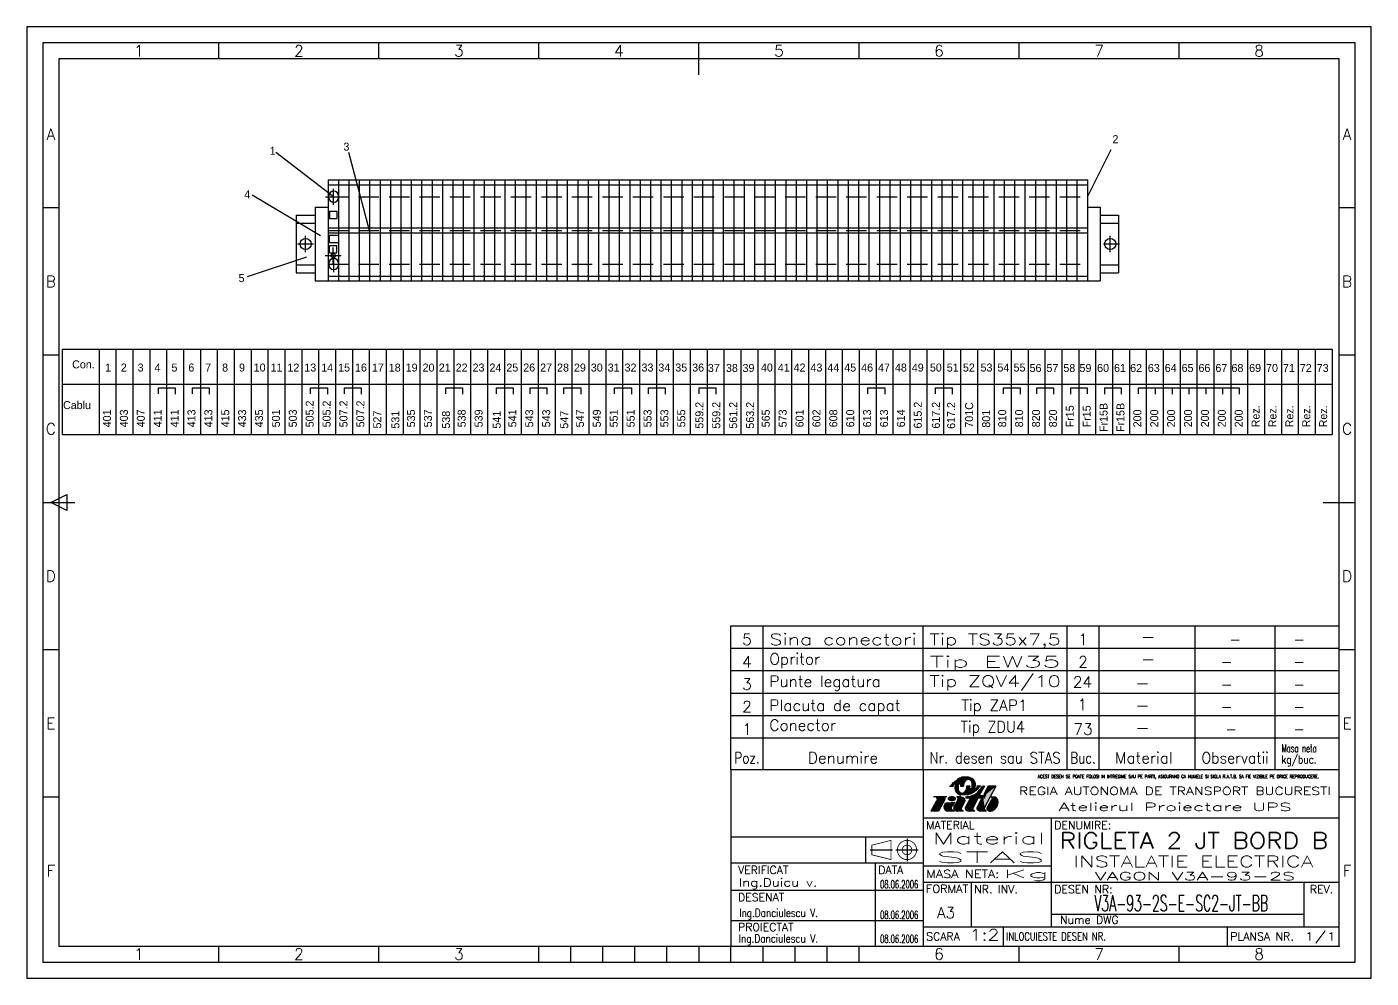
# Model space of a CAD drawing. Header units: millimetres. Extents: x 56 to 476, y 16 to 313.
import ezdxf
from ezdxf.enums import TextEntityAlignment as Align

# ---------------------------------------------------------------- set-up
doc = ezdxf.new("R2010")
doc.units = ezdxf.units.MM
doc.linetypes.add('DASHED2', pattern=[9.525, 6.35, -3.175])
doc.layers.add('LIN_GR', color=3, linetype='Continuous')
doc.layers.add('LIN_SUB', color=7, linetype='Continuous')
doc.styles.add('ISO', font='SIMPLEX.SHX')
doc.styles.add('ISOCP', font='SIMPLEX.SHX')
doc.styles.add('ROMANC', font='romanc')

# ---------------------------------------------------------------- blocks, each defined once
blk = doc.blocks.new('ind3_12')
at = {"color": 70}
for p, q in [((0, 55), (-190, 55)), ((-190, 55), (-190, 0)), ((-130, 55), (-130, 0)), ((-130, 40), (0, 40)), ((-190, 26), (-130, 26))]:
    blk.add_line(p, q, dxfattribs=at)
at = {"color": 40}
for p, q in [((-122.56, 46.63), (-126.68, 46.63)), ((-121.71, 49.9), (-120.46, 49.9)), ((-118.05, 46.63), (-119.46, 46.63)), ((-118.34, 49.9), (-117.36, 49.9)), ((-115.18, 46.28), (-116.74, 43.36)), ((-116.7, 46.63), (-116.29, 46.65)), ((-116.6, 46.28), (-115.18, 46.28)), ((-115.31, 49.9), (-116.29, 49.9)), ((-116.29, 46.65), (-115.69, 46.73)), ((-115.69, 46.73), (-115.27, 46.82)), ((-115.27, 46.82), (-114.78, 46.97)), ((-114.78, 46.97), (-114.27, 47.24)), ((-112.77, 46.28), (-114.38, 43.26)), ((-111.94, 49.9), (-113.19, 49.9)), ((-112.95, 48.16), (-112.68, 48.4)), ((-112.77, 46.28), (-111.36, 46.28)), ((-112.68, 48.4), (-112.61, 48.47)), ((-110.84, 49.9), (-112.41, 46.97)), ((-112.41, 46.97), (-110.99, 46.97)), ((-110.84, 49.9), (-111.36, 49.9)), ((-110.99, 46.97), (-111.36, 46.28)), ((-110.41, 47.32), (-111.15, 45.93)), ((-109.64, 49.9), (-111.01, 47.32)), ((-111.01, 47.32), (-110.41, 47.32)), ((-107.23, 49.9), (-110.77, 43.26)), ((-107.23, 49.9), (-109.64, 49.9)), ((-108.78, 46.63), (-108.09, 46.63)), ((-125.82, 45.38), (-127.54, 42.15)), ((-125.13, 42.15), (-127.54, 42.15)), ((-123.11, 45.94), (-125.13, 42.15)), ((-120.23, 42.15), (-122.21, 42.15)), ((-120.12, 44.91), (-120.81, 43.6)), ((-119.12, 45.67), (-120.36, 43.36)), ((-117.39, 42.15), (-119.15, 42.15)), ((-116.85, 45.42), (-118, 43.26)), ((-117.39, 42.15), (-117.72, 42.33)), ((-113.77, 42.15), (-115.53, 42.15)), ((-113.77, 42.15), (-114.1, 42.33)), ((-111.75, 45.93), (-113.13, 43.36)), ((-110.16, 42.15), (-111.92, 42.15)), ((-111.75, 45.93), (-111.15, 45.93)), ((-110.16, 42.15), (-110.49, 42.33)), ((-108.74, 45.59), (-109.99, 43.26))]:
    blk.add_line(p, q, dxfattribs=at)
at = {"color": 240}
for p, q in [((-90, 40), (-90, 6)), ((-130, 34), (-190, 34)), ((-148, 34), (-148, 26)), ((-146.5, 30), (-139.5, 30)), ((-138.5, 30), (-131.5, 30)), ((-135, 33.5), (-135, 26.5)), ((-145, 26), (-145, 0)), ((-130, 25), (-90, 25)), ((-190, 17.5), (-130, 17.5)), ((-130, 20), (0, 20)), ((-115, 20), (-115, 6)), ((-11, 20), (-11, 6)), ((-90, 10), (-11, 10)), ((-190, 8), (-130, 8)), ((-130, 6), (0, 6)), ((-105, 6), (-105, 0)), ((-35, 6), (-35, 0))]:
    blk.add_line(p, q, dxfattribs=at)
at = {"color": 40}
for points in [[(-114.74, 49.9, 0.04888), (-114.64, 50.37, 0.067418), (-114.64, 50.71, 0.012512), (-114.71, 51.12, 0.046313), (-114.74, 51.23, 0.02866), (-114.83, 51.43, 0.04799), (-114.9, 51.53, 0.027533), (-115.01, 51.65, 0.02878), (-115.12, 51.74, 0.020408), (-115.27, 51.85, 0.028785), (-115.38, 51.91, 0.02307), (-115.48, 51.96, 0.025276), (-115.58, 51.99, 0.029587), (-115.69, 52.01, 0.0261), (-115.8, 52.02, 0.034106), (-115.93, 52.02, 0.03305), (-116.05, 52, 0.031407), (-116.17, 51.97, 0.027201), (-116.3, 51.91, 0.027571), (-116.45, 51.82, 0.032433), (-116.58, 51.73, 0.017982), (-116.7, 51.62, 0.025528), (-116.79, 51.53, 0.009898), (-116.89, 51.41, 0.014131), (-116.96, 51.31, 0.005952), (-117.02, 51.22, 0.007874), (-117.06, 51.15, 0.013516), (-117.13, 51.03, 0.012262), (-117.2, 50.9, 0.010996), (-117.25, 50.78, 0.020912), (-117.28, 50.71, 0.006638), (-117.28, 50.69, 0.003922), (-117.3, 50.64, 0.014081), (-117.33, 50.52, 0.011261), (-117.36, 50.37, 0.018498), (-117.36, 50.34, 0.00311), (-117.38, 50.18, 0.039527), (-117.38, 50.07, 0.0256), (-117.36, 49.9)], [(-113.68, 49.9, 0.047001), (-113.61, 50.39, 0.072657), (-113.64, 50.71, 0.024176), (-113.81, 51.3, 0.05712), (-113.92, 51.53, 0.02409), (-114.05, 51.71, 0.014395), (-114.28, 51.99, 0.046768), (-114.45, 52.15, 0.031027), (-114.74, 52.35)], [(-119.97, 49.9, 0.047001), (-120.05, 49.4, 0.072657), (-120.01, 49.08, 0.024176), (-119.84, 48.49, 0.05712), (-119.73, 48.26, 0.02409), (-119.6, 48.09, 0.014395), (-119.38, 47.81, 0.046768), (-119.2, 47.65, 0.031027), (-118.91, 47.44)], [(-118.91, 49.9, 0.04888), (-119.02, 49.43, 0.067418), (-119.01, 49.08, 0.012512), (-118.94, 48.67, 0.046313), (-118.91, 48.56, 0.02866), (-118.82, 48.37, 0.04799), (-118.75, 48.26, 0.027533), (-118.64, 48.15, 0.02878), (-118.53, 48.05, 0.020408), (-118.39, 47.95, 0.028785), (-118.28, 47.88, 0.02307), (-118.17, 47.84, 0.025276), (-118.07, 47.8, 0.029587), (-117.97, 47.78, 0.0261), (-117.85, 47.77, 0.034106), (-117.73, 47.77, 0.03305), (-117.6, 47.79, 0.031407), (-117.48, 47.83, 0.027201), (-117.36, 47.88, 0.027571), (-117.2, 47.97, 0.032433), (-117.07, 48.06, 0.017982), (-116.95, 48.18, 0.025528), (-116.87, 48.26, 0.009898), (-116.76, 48.39, 0.014131), (-116.7, 48.48, 0.005952), (-116.63, 48.57, 0.007874), (-116.59, 48.64, 0.013516), (-116.52, 48.76, 0.012262), (-116.45, 48.9, 0.010996), (-116.4, 49.02, 0.020912), (-116.38, 49.08, 0.006638), (-116.37, 49.11, 0.003922), (-116.35, 49.16, 0.014081), (-116.32, 49.28, 0.011261), (-116.29, 49.42, 0.018498), (-116.29, 49.45, 0.00311), (-116.27, 49.61, 0.039527), (-116.27, 49.73, 0.0256), (-116.29, 49.9)]]:
    blk.add_lwpolyline(points, format="xyb", dxfattribs=at)
at = {"color": 40, "flags": 128}
blk.add_lwpolyline([(-108.71, 42.18, 0.07519), (-108.1, 42.37, 0.103495), (-107.27, 43.01, 0.091904), (-106.74, 43.94, 0.085107), (-106.54, 45.08, 0.085107)], format="xyb", dxfattribs=at)
at = {"color": 240, "const_width": 0.25}
blk.add_lwpolyline([(-146, 31.5), (-140, 33), (-140, 27), (-146, 28.5)], close=True, dxfattribs=at)
blk.add_lwpolyline([(-135, 33, 1), (-135, 27, 1), (-135, 33, 1)], format="xyb", dxfattribs=at)
blk.add_lwpolyline([(-135, 31.5, 1), (-135, 28.5, 1)], format="xyb", close=True, dxfattribs=at)
at = {"color": 40}
for centre, radius, start, end in [((-96.55, 26.7), 34.29, 134.6817, 135.4865), ((-117.71, 49.53), 2.3, 144.0002, 170.76), ((-117.8, 49.83), 2.74, 113.911, 122.24), ((-115.81, 45.34), 7.65, 108.9325, 113.911), ((-115.07, 49.86), 3.27, 161.7905, 179.2848), ((-117.59, 50.52), 2.17, 96.8211, 108.9325), ((-116.41, 40.67), 12.1, 91.6964, 96.8211), ((-116.61, 47.25), 5.51, 78.6042, 91.6964), ((-116, 50.28), 2.42, 58.8019, 78.6042), ((-119.73, 46), 0.689, 331.9275, 66.4849), ((-117.66, 49.52), 2.42, 238.8019, 258.6042), ((-118.58, 49.94), 3.27, 341.7905, 359.2848), ((-115.94, 50.27), 2.3, 324.0002, 350.76), ((-145.94, 81.79), 47.13, 315, 315.973), ((-113.12, 49.86), 0.893, 316.8981, 318.6566), ((-115.09, 51.98), 4.23, 315.973, 321.3402), ((-122.28, 57.73), 13.43, 321.3402, 324.353), ((-108.09, 45.08), 1.55, 0, 90), ((-122.21, 43.44), 1.29, 94.5979, 270), ((-177.94, 750.15), 707.62, 274.50891, 274.68697), ((-120.23, 42.84), 0.689, 201.8729, 270), ((-119.75, 43.03), 0.689, 151.9275, 234.4615), ((-119.15, 43.87), 1.72, 234.4615, 270), ((-117.39, 42.94), 0.689, 151.9275, 241.9275), ((-116.14, 43.03), 0.689, 151.9275, 234.4615), ((-115.53, 43.87), 1.72, 234.4615, 270), ((-113.78, 42.94), 0.689, 151.9275, 241.9275), ((-112.52, 43.03), 0.689, 151.9275, 234.4615), ((-111.92, 43.87), 1.72, 234.4615, 270), ((-110.16, 42.94), 0.689, 151.9275, 241.9275), ((-109.38, 42.94), 0.689, 151.9275, 242.7821), ((-108.99, 43.7), 1.55, 242.7821, 280.2311)]:
    blk.add_arc(centre, radius, start, end, dxfattribs=at)
blk.add_point((0, 0))
for points in [[(-121.71, 49.9), (-120.46, 49.9), (-121.21, 50.52), (-120.18, 50.33)], [(-121.21, 50.52), (-120.18, 50.33), (-120.72, 51.03), (-119.93, 50.59)], [(-120.72, 51.03), (-119.93, 50.59), (-120.22, 51.49), (-119.57, 50.88)], [(-120.22, 51.49), (-119.57, 50.88), (-119.6, 51.93), (-118.18, 50.88)], [(-119.84, 50.38), (-118.6, 50.45), (-119.97, 49.9), (-118.91, 49.9)], [(-119.57, 50.88), (-118.18, 50.88), (-119.84, 50.38), (-118.6, 50.45)], [(-119.6, 51.93), (-118.18, 50.88), (-118.87, 52.35), (-118.18, 50.88)], [(-118.87, 52.35), (-118.18, 50.88), (-118.21, 52.6), (-118.18, 50.88)], [(-117.31, 50.61), (-118.27, 50.54), (-117.37, 50.27), (-118.32, 50.22)], [(-117.09, 51.1), (-118.18, 50.88), (-117.31, 50.61), (-118.27, 50.54)], [(-118.21, 52.6), (-118.18, 50.88), (-117.81, 52.68), (-118.18, 50.88)], [(-116.87, 52.76), (-118.18, 50.88), (-116.31, 52.75), (-118.18, 50.88)], [(-117.81, 52.68), (-118.18, 50.88), (-116.87, 52.76), (-118.18, 50.88)], [(-116.08, 51.99), (-116.31, 52.75), (-116.62, 51.7), (-118.18, 50.88)], [(-116.62, 51.7), (-118.18, 50.88), (-117.09, 51.1), (-118.18, 50.88)], [(-115.84, 51.99), (-116.08, 51.99), (-116.32, 51.86)], [(-116.31, 52.75), (-115.41, 52.63), (-115.84, 52.71)], [(-115.54, 51.98), (-115.41, 52.63), (-116.08, 51.99), (-116.31, 52.75)], [(-115.84, 51.99), (-115.54, 51.98), (-115.91, 51.97), (-115.51, 51.96)], [(-115.73, 51.96), (-115.33, 51.85), (-115.51, 51.96)], [(-115.09, 51.72), (-114.87, 52.42), (-115.54, 51.98), (-115.41, 52.63)], [(-115.41, 52.63), (-114.87, 52.42), (-115.11, 52.53)], [(-114.87, 51.48), (-114.18, 51.87), (-115.09, 51.72), (-114.87, 52.42)], [(-114.87, 52.42), (-114.18, 51.87), (-114.48, 52.17)], [(-114.68, 50.99), (-113.86, 51.41), (-114.87, 51.48), (-114.18, 51.87)], [(-114.63, 50.55), (-113.67, 50.85), (-114.68, 50.99), (-113.86, 51.41)], [(-114.65, 50.25), (-113.62, 50.26), (-114.63, 50.55), (-113.67, 50.85)], [(-113.67, 50.85), (-113.62, 50.26), (-113.61, 50.56)], [(-126.68, 46.63), (-122.56, 46.63), (-126.26, 46.53), (-122.84, 46.34)], [(-126.26, 46.53), (-122.84, 46.34), (-125.96, 46.29), (-123.05, 46.05)], [(-123.05, 46.05), (-125.96, 46.29), (-123.11, 45.94), (-125.77, 45.87)], [(-122.2, 46.34), (-122.22, 45.73), (-122.28, 46.18), (-122.28, 45.84)], [(-122.07, 46.5), (-122.04, 45.53), (-122.2, 46.34), (-122.22, 45.73)], [(-121.94, 46.59), (-121.9, 45.43), (-122.07, 46.5), (-122.04, 45.53)], [(-121.78, 46.68), (-121.71, 45.34), (-121.94, 46.59), (-121.9, 45.43)], [(-121.62, 46.75), (-121.56, 45.28), (-121.78, 46.68), (-121.71, 45.34)], [(-121.46, 46.79), (-121.43, 45.25), (-121.62, 46.75), (-121.56, 45.28)], [(-121.33, 46.82), (-121.31, 45.23), (-121.46, 46.79), (-121.43, 45.25)], [(-121.21, 46.83), (-121.2, 45.22), (-121.33, 46.82), (-121.31, 45.23)], [(-121.21, 46.83), (-121.1, 46.84), (-121.09, 45.21)], [(-121.09, 45.21), (-120.9, 45.21), (-121.21, 46.83), (-121.2, 45.22)], [(-121.1, 46.84), (-120.91, 46.84), (-121.09, 45.21), (-120.9, 45.21)], [(-120.9, 45.21), (-120.91, 46.84), (-120.81, 45.22), (-120.81, 46.83)], [(-120.81, 45.22), (-120.81, 46.83), (-120.68, 45.23), (-120.69, 46.82)], [(-120.68, 45.23), (-120.69, 46.82), (-120.56, 45.25), (-120.55, 46.79)], [(-120.56, 45.25), (-120.55, 46.79), (-120.42, 45.29), (-120.43, 46.76)], [(-120.42, 45.29), (-120.43, 46.76), (-120.27, 45.34), (-120.27, 46.7)], [(-120.27, 45.34), (-120.27, 46.7), (-120.14, 45.41), (-120.13, 46.63)], [(-120.14, 45.41), (-120.13, 46.63), (-119.97, 45.52), (-119.99, 46.54)], [(-119.97, 49.9), (-118.91, 49.9), (-120.05, 49.4), (-119, 49.53)], [(-120.05, 49.4), (-119, 49.53), (-119.94, 48.79), (-119, 49.02)], [(-120.05, 49.4), (-119.94, 48.79), (-120.04, 49.24)], [(-120.04, 49.24), (-119.94, 48.79), (-120.03, 49.13)], [(-119.97, 45.52), (-119.99, 46.54), (-119.84, 45.65), (-119.88, 46.44)], [(-119.94, 48.79), (-119, 49.02), (-119.72, 48.25), (-118.92, 48.6)], [(-119.84, 45.65), (-119.88, 46.44), (-119.74, 45.8), (-119.77, 46.3)], [(-119.74, 45.8), (-119.77, 46.3), (-119.71, 45.9), (-119.72, 46.2)], [(-119.72, 48.25), (-118.92, 48.6), (-119.33, 47.76), (-118.75, 48.27)], [(-119.72, 46.2), (-119.71, 45.9), (-119.7, 46.13), (-119.69, 46.02)], [(-119.46, 46.63), (-118.05, 46.63), (-119.08, 46.21), (-117.05, 46.31)], [(-119.33, 47.76), (-118.75, 48.27), (-118.77, 47.37), (-118.43, 47.98)], [(-119.25, 46.4), (-119.09, 46.04), (-119.08, 46.21)], [(-119.08, 46.21), (-117.05, 46.31), (-119.12, 45.67), (-116.78, 45.9)], [(-118.77, 47.37), (-118.43, 47.98), (-118.32, 47.19), (-118.12, 47.82)], [(-117.37, 50.27), (-118.32, 50.22), (-117.36, 49.9), (-118.34, 49.9)], [(-118.32, 47.19), (-118.12, 47.82), (-117.71, 47.07), (-117.72, 47.77)], [(-118.05, 46.63), (-117.05, 46.31), (-117.7, 46.59), (-117.41, 46.5)], [(-117.71, 47.07), (-117.72, 47.77), (-117.14, 47.03), (-117.33, 47.9)], [(-117.14, 47.03), (-117.33, 47.9), (-116.45, 47.06), (-117.04, 48.09)], [(-117.05, 46.31), (-116.78, 45.9), (-116.88, 46.12)], [(-116.45, 47.06), (-117.04, 48.09), (-115.94, 47.1), (-116.74, 48.42)], [(-116.7, 48.48), (-115.12, 47.31), (-116.74, 48.42)], [(-116.7, 48.48), (-116.7, 48.48), (-116.74, 48.42)], [(-115.94, 47.1), (-116.74, 48.42), (-115.12, 47.31), (-116.74, 48.42)], [(-115.18, 46.28), (-112.77, 46.28), (-116.74, 43.36), (-114.38, 43.26)], [(-116.45, 48.9), (-115.12, 47.31), (-116.7, 48.48)], [(-116.22, 46.66), (-116.7, 46.63), (-116.6, 46.28)], [(-116.6, 46.28), (-111.36, 46.28), (-116.22, 46.66), (-112.41, 46.97)], [(-116.4, 49.03), (-115.48, 48.92), (-116.45, 48.9), (-115.12, 47.31)], [(-116.29, 49.44), (-115.35, 49.44), (-116.4, 49.03), (-115.48, 48.92)], [(-116.29, 49.9), (-115.31, 49.9), (-116.29, 49.44), (-115.35, 49.44)], [(-116.22, 46.66), (-115.25, 46.82), (-115, 46.76)], [(-115.48, 48.92), (-114.09, 48.92), (-115.01, 49.4), (-113.85, 49.33)], [(-115.48, 48.92), (-114.59, 48.13), (-115.12, 47.31)], [(-115.48, 48.92), (-114.09, 48.92), (-114.18, 47.78), (-115.12, 47.31)], [(-115.25, 46.82), (-114.79, 46.97), (-115, 46.76)], [(-115.01, 49.4), (-113.85, 49.33), (-114.75, 49.87), (-113.72, 49.72)], [(-115, 46.76), (-115, 46.76), (-114.79, 46.97), (-114.45, 46.8)], [(-114.35, 47.19), (-112.41, 46.97), (-114.79, 46.97), (-114.45, 46.8)], [(-114.75, 49.87), (-113.72, 49.72), (-114.65, 50.25), (-113.62, 50.26)], [(-114.09, 48.92), (-114.18, 47.78), (-114.59, 48.13)], [(-113.9, 47.46), (-112.41, 46.97), (-114.35, 47.19), (-112.41, 46.97)], [(-114.09, 48.92), (-113.61, 48.17), (-114.18, 47.78)], [(-113.69, 49.23), (-112.95, 48.75), (-114.09, 48.92), (-113.61, 48.17)], [(-113.49, 47.75), (-113.9, 47.46), (-112.41, 46.97)], [(-113.4, 49.55), (-112.44, 49.28), (-113.69, 49.23), (-112.95, 48.75)], [(-113.03, 48.1), (-112.41, 46.97), (-113.49, 47.75), (-112.41, 46.97)], [(-113.19, 49.9), (-111.94, 49.9), (-113.4, 49.55), (-112.44, 49.28)], [(-112.65, 48.42), (-112.41, 46.97), (-113.03, 48.1), (-112.41, 46.97)], [(-112.22, 48.86), (-112.41, 46.97), (-112.65, 48.42), (-112.41, 46.97)], [(-111.36, 49.9), (-110.84, 49.9), (-111.76, 49.37), (-112.41, 46.97)], [(-111.76, 49.37), (-112.41, 46.97), (-112.22, 48.86), (-112.41, 46.97)], [(-112.41, 46.97), (-110.99, 46.97), (-111.36, 46.28)], [(-110.41, 47.32), (-107.23, 49.9), (-111.15, 45.93), (-110.73, 43.34)], [(-109.64, 49.9), (-107.23, 49.9), (-111.01, 47.32), (-110.41, 47.32)], [(-108.78, 46.63), (-108.43, 46.63), (-108.69, 46.43), (-108.49, 46.44)], [(-108.74, 45.59), (-108.09, 46.63), (-108.66, 45.8)], [(-108.74, 45.59), (-106.98, 46.16), (-108.09, 46.63)], [(-108.69, 46.43), (-108.49, 46.44), (-108.64, 46.23), (-108.56, 46.21)], [(-108.43, 46.63), (-108.63, 46.02), (-108.09, 46.63), (-108.66, 45.8)], [(-108.66, 45.8), (-108.66, 45.8), (-108.43, 46.63), (-108.63, 46.02)], [(-108.64, 46.23), (-108.56, 46.21), (-108.63, 46.02)], [(-108.09, 46.63), (-106.98, 46.16), (-107.61, 46.55), (-107.23, 46.37)], [(-125.82, 45.38), (-123.11, 45.94), (-127.54, 42.15), (-125.13, 42.15)], [(-125.76, 45.63), (-123.11, 45.94), (-125.82, 45.38)], [(-125.77, 45.87), (-123.11, 45.94), (-125.76, 45.63), (-123.11, 45.94)], [(-123.17, 44.3), (-120.81, 43.6), (-123.49, 43.38), (-120.95, 43.16)], [(-123.17, 44.3), (-123.49, 43.38), (-123.29, 44.14), (-123.45, 43.79)], [(-123.49, 43.38), (-120.95, 43.16), (-123.49, 43.38), (-120.87, 42.58)], [(-123.49, 43.38), (-123.1, 42.51), (-123.42, 43), (-123.25, 42.69)], [(-123.49, 43.38), (-120.87, 42.58), (-123.1, 42.51), (-120.62, 42.27)], [(-122.31, 44.73), (-120.12, 44.91), (-123.17, 44.3), (-120.81, 43.6)], [(-122.31, 44.73), (-123.17, 44.3), (-122.7, 44.64), (-123.04, 44.43)], [(-123.1, 42.51), (-122.21, 42.15), (-122.93, 42.37), (-122.61, 42.22)], [(-123.1, 42.51), (-120.62, 42.27), (-122.21, 42.15), (-120.23, 42.15)], [(-122.28, 46.18), (-122.28, 45.84), (-122.31, 46.03)], [(-120.42, 42.88), (-120.36, 43.36), (-120.43, 43.1)], [(-120.36, 43.36), (-116.85, 45.42), (-120.42, 42.88), (-118, 43.26)], [(-120.42, 42.88), (-118, 43.26), (-120.15, 42.47), (-118.06, 42.75)], [(-120.15, 42.47), (-120.42, 42.88), (-120.32, 42.64)], [(-119.12, 45.67), (-116.78, 45.9), (-120.36, 43.36), (-116.85, 45.42)], [(-120.15, 42.47), (-118.06, 42.75), (-119.15, 42.15), (-117.72, 42.33)], [(-119.15, 42.15), (-120.15, 42.47), (-119.72, 42.25)], [(-119.15, 42.15), (-117.72, 42.33), (-117.39, 42.15)], [(-118.02, 43.03), (-117.9, 42.55), (-118.06, 42.75)], [(-116.78, 45.9), (-116.85, 45.42), (-116.77, 45.67)], [(-116.74, 43.36), (-116.81, 42.88), (-116.82, 43.14)], [(-116.74, 43.36), (-114.38, 43.26), (-116.81, 42.88), (-114.44, 42.75)], [(-116.52, 42.46), (-116.81, 42.88), (-116.71, 42.66)], [(-116.81, 42.88), (-114.44, 42.75), (-116.52, 42.46), (-114.12, 42.34)], [(-115.53, 42.15), (-116.54, 42.47), (-116.1, 42.25)], [(-116.52, 42.46), (-114.12, 42.34), (-115.53, 42.15), (-113.77, 42.15)], [(-114.42, 42.94), (-114.29, 42.55), (-114.44, 42.75)], [(-114.36, 43.31), (-114.4, 43.15), (-114.38, 43.26)], [(-113.13, 43.36), (-113.19, 42.89), (-113.2, 43.13)], [(-113.13, 43.36), (-110.77, 43.26), (-113.19, 42.89)], [(-113.19, 42.89), (-110.77, 43.26), (-110.82, 42.72)], [(-112.92, 42.47), (-113.19, 42.89), (-113.1, 42.66)], [(-113.19, 42.89), (-110.82, 42.72), (-112.92, 42.47)], [(-111.75, 45.93), (-111.15, 45.93), (-113.13, 43.36), (-110.77, 43.26)], [(-112.92, 42.47), (-110.82, 42.72), (-111.92, 42.15)], [(-111.92, 42.15), (-112.92, 42.47), (-112.49, 42.25)], [(-110.82, 42.72), (-111.92, 42.15), (-110.49, 42.33)], [(-110.49, 42.33), (-110.16, 42.15), (-111.92, 42.15)], [(-111.15, 45.93), (-110.77, 43.26), (-110.73, 43.34)], [(-110.8, 42.98), (-110.66, 42.53), (-110.82, 42.72)], [(-110.73, 43.34), (-110.78, 43.14), (-110.77, 43.26)], [(-109.99, 43.26), (-110.04, 42.73), (-110.07, 42.99)], [(-110.04, 42.73), (-109.99, 43.26), (-109.7, 42.32)], [(-109.7, 42.32), (-110.04, 42.73), (-109.91, 42.5)], [(-109.99, 43.26), (-108.74, 45.59), (-106.74, 43.94)], [(-109.99, 43.26), (-107.27, 43.01), (-106.74, 43.94)], [(-109.99, 43.26), (-108.1, 42.37), (-107.27, 43.01)], [(-109.99, 43.26), (-108.71, 42.18), (-108.1, 42.37)], [(-109.99, 43.26), (-109.7, 42.32), (-108.71, 42.18)], [(-108.71, 42.18), (-109.7, 42.32), (-109.23, 42.17)], [(-109.7, 42.32), (-109.7, 42.32), (-108.71, 42.18)], [(-108.74, 45.59), (-106.54, 45.08), (-106.98, 46.16)], [(-108.74, 45.59), (-106.74, 43.94), (-106.54, 45.08)], [(-107.27, 43.01), (-108.1, 42.37), (-107.66, 42.64)], [(-106.74, 43.94), (-107.27, 43.01), (-106.96, 43.45)], [(-106.98, 46.16), (-106.54, 45.08), (-106.83, 45.98), (-106.62, 45.57)], [(-106.54, 45.08), (-106.74, 43.94), (-106.59, 44.51)]]:
    blk.add_solid(points, dxfattribs=at)
at = {"color": 40, "style": 'ISO', "width": 0.77078}
blk.add_text('ACEST DESEN SE POATE FOLOSI IN INTREGIME SAU PE PARTI, ASIGURAND CA NUMELE SI SIGLA R.A.T.B. SA FIE VIZIBILE PE ORICE REPRODUCERE.', height=1, dxfattribs=at).set_placement((-94.13, 52.45), (-6.3, 52.45), align=Align.FIT)
at = {"color": 240}
for s, style, width, p, p2 in [('REGIA AUTONOMA DE TRANSPORT BUCURESTI', 'ROMANC', 1.063101, (-100.04, 47.17), (-2.58, 47.17)), ('Atelierul Proiectare UPS', 'ROMANC', 1.425107, (-87.65, 42.18), (-14.86, 42.18)), ('MASA NETA:', 'ISO', 1.009422, (-129, 21.25), (-106.17, 21.25)), ('FORMAT', 'ISO', 0.917397, (-129.11, 16.61), (-115.89, 16.61)), ('INLOCUIESTE DESEN NR.', 'ISO', 0.687691, (-104, 1.75), (-72.89, 1.75))]:
    blk.add_text(s, height=2.5, dxfattribs=dict(at, style=style, width=width)).set_placement(p, p2, align=Align.FIT)
at = {"color": 240, "style": 'ISO'}
for s, p in [('MATERIAL', (-129, 36.5)), ('DENUMIRE:', (-89, 36.5)), ('VERIFICAT', (-187.81, 22.5)), ('DATA', (-144, 22.5)), ('NR. INV.', (-114, 16.5)), ('DESEN NR:', (-89, 16.5)), ('DESENAT', (-187.81, 13.97)), ('PROIECTAT', (-187.81, 4.66)), ('SCARA', (-129, 1.75)), ('PLANSA NR.', (-34, 1.75))]:
    blk.add_text(s, height=2.5, dxfattribs=at).set_placement(p)
blk.add_text('REV.', height=2.5, dxfattribs=at).set_placement((-5.5, 17.75), align=Align.MIDDLE)
at = {"color": 50, "style": 'ISO'}
for tag, height, width, p, p2 in [('MATERIAL', 3.5, 1.837708, (-127.1, 31.84), (-91.87, 31.84)), ('STAS_MATERIAL', 3.5, 2.784754, (-126.09, 25.95), (-91.75, 25.95)), ('ANSAMBLU', 3.5, 2.48631, (-83.01, 24.67), (-8.01, 24.67)), ('VERIFICAT', 2.5, 0.86708, (-187.61, 18.63), (-163.04, 18.63)), ('DESENAT', 2.5, 1.026691, (-187.39, 9.14), (-162.83, 9.14)), ('SCARA', 3.5, 1.565143, (-115.5, 1.75), (-106.11, 1.75)), ('PROIECTAT', 2.5, 1.037581, (-187.61, 1.12), (-162.78, 1.12))]:
    blk.add_attdef(tag, text='', height=height, dxfattribs=dict(at, width=width)).set_placement(p, p2, align=Align.FIT)
at = {"color": 70, "style": 'ISO'}
for tag, width, p, p2 in [('DENUMIRE_DESEN', 1.844561, (-87.29, 30.44), (-3.41, 30.44)), ('NUMAR_DESEN', 1.112195, (-76.49, 10.87), (-22.2, 10.87))]:
    blk.add_attdef(tag, text='', height=5, dxfattribs=dict(at, width=width)).set_placement(p, p2, align=Align.FIT)
at = {"color": 240, "style": 'ISO'}
for tag, width, p, p2 in [('MASA', 3.701178, (-105.03, 21.25), (-90.49, 21.25)), ('SUBANSAMBLU', 3.628523, (-76.35, 20.58), (-13.71, 20.58)), ('DATA', 0.588678, (-143.42, 18.04), (-131.51, 18.04)), ('DATA', 0.588678, (-143.42, 8.49), (-131.51, 8.49)), ('PLANSA', 1.983142, (-10.91, 1.75), (-0.76, 1.75)), ('DATA', 0.588678, (-143.42, 0.97), (-131.51, 0.97))]:
    blk.add_attdef(tag, text='', height=2.5, dxfattribs=dict(at, width=width)).set_placement(p, p2, align=Align.FIT)
at = {"color": 50, "style": 'ISO'}
blk.add_attdef('FORMAT', text='', height=3.5, dxfattribs=at).set_placement((-122.83, 8.67), align=Align.CENTER)
at = {"color": 240, "style": 'ISO'}
blk.add_attdef('NUME_DWG', (-87.2, 6.95), '', height=2.5, dxfattribs=at)

msp = doc.modelspace()

# ---------------------------------------------------------------- linework, layer by layer
at = {"color": 70}
for p, q in [((115.52, 303.22), (115.52, 308.22)), ((165.52, 303.22), (165.52, 308.22)), ((215.52, 303.22), (215.52, 308.22)), ((265.52, 298.22), (265.52, 308.22)), ((315.52, 303.22), (315.52, 308.22)), ((365.52, 303.22), (365.52, 308.22)), ((415.52, 303.22), (415.52, 308.22)), ((65.52, 256.72), (60.52, 256.72)), ((470.52, 256.72), (465.52, 256.72)), ((65.52, 210.72), (60.52, 210.72)), ((470.52, 210.72), (465.52, 210.72)), ((60.52, 164.72), (70.52, 164.72)), ((63.02, 164.72), (68.02, 167.22)), ((68.02, 162.22), (63.02, 164.72)), ((68.02, 167.22), (68.02, 162.22)), ((460.52, 164.72), (470.52, 164.72)), ((65.52, 118.72), (60.52, 118.72)), ((470.52, 118.72), (465.52, 118.72)), ((65.52, 72.72), (60.52, 72.72)), ((470.52, 72.72), (465.52, 72.72)), ((115.52, 21.22), (115.52, 26.22)), ((165.52, 21.22), (165.52, 26.22)), ((215.52, 21.22), (215.52, 26.22)), ((225.52, 21.22), (225.52, 26.22)), ((235.52, 21.22), (235.52, 26.22)), ((245.52, 21.22), (245.52, 26.22)), ((255.52, 21.22), (255.52, 26.22)), ((265.52, 26.22), (265.52, 21.22)), ((275.52, 21.22), (275.52, 26.22)), ((285.52, 21.22), (285.52, 26.22)), ((295.52, 21.22), (295.52, 26.22)), ((305.52, 21.22), (305.52, 26.22)), ((315.52, 21.22), (315.52, 26.22)), ((365.52, 21.22), (365.52, 26.22)), ((415.52, 21.22), (415.52, 26.22)), ((215.52, 21.22), (315.52, 21.22))]:
    msp.add_line(p, q, dxfattribs=at)
at = {"color": 1}
for p, q in [((151.37, 260.18), (133.26, 273.98)), ((162.62, 249.68), (156.07, 273.98)), ((386.87, 260.18), (394.26, 274.96)), ((147.29, 247.93), (125.9, 260.65)), ((151.37, 257.68), (151.37, 262.68)), ((148.87, 260.18), (153.87, 260.18)), ((142.93, 241.36), (124.34, 235.16)), ((151.37, 241.68), (151.37, 236.68)), ((275.52, 126.22), (465.52, 126.22)), ((275.52, 119.22), (465.52, 119.22)), ((275.52, 112.22), (465.52, 112.22)), ((275.52, 105.22), (465.52, 105.22)), ((275.52, 98.22), (465.52, 98.22))]:
    msp.add_line(p, q, dxfattribs=at)
at = {"color": 2}
for p, q in [((149.62, 265.43), (386.87, 265.43)), ((149.62, 265.43), (149.62, 233.93)), ((152.87, 265.43), (152.87, 233.93)), ((156.12, 265.43), (156.12, 233.93)), ((159.37, 265.43), (159.37, 233.93)), ((162.62, 265.43), (162.62, 233.93)), ((165.87, 265.43), (165.87, 233.93)), ((169.12, 265.43), (169.12, 233.93)), ((172.37, 265.43), (172.37, 233.93)), ((175.62, 265.43), (175.62, 233.93)), ((178.87, 265.43), (178.87, 233.93)), ((182.12, 265.43), (182.12, 233.93)), ((185.37, 265.43), (185.37, 233.93)), ((188.62, 265.43), (188.62, 233.93)), ((191.87, 265.43), (191.87, 233.93)), ((195.12, 265.43), (195.12, 233.93)), ((198.37, 265.43), (198.37, 233.93)), ((201.62, 265.43), (201.62, 233.93)), ((204.87, 265.43), (204.87, 233.93)), ((208.12, 265.43), (208.12, 233.93)), ((211.37, 265.43), (211.37, 233.93)), ((214.62, 265.43), (214.62, 233.93)), ((217.87, 265.43), (217.87, 233.93)), ((221.12, 265.43), (221.12, 233.93)), ((224.37, 265.43), (224.37, 233.93)), ((227.62, 265.43), (227.62, 233.93)), ((230.87, 265.43), (230.87, 233.93)), ((234.12, 265.43), (234.12, 233.93)), ((237.37, 265.43), (237.37, 233.93)), ((240.62, 265.43), (240.62, 233.93)), ((243.87, 265.43), (243.87, 233.93)), ((247.12, 265.43), (247.12, 233.93)), ((250.37, 265.43), (250.37, 233.93)), ((253.62, 265.43), (253.62, 233.93)), ((256.87, 265.43), (256.87, 233.93)), ((260.12, 265.43), (260.12, 233.93)), ((263.37, 265.43), (263.37, 233.93)), ((266.62, 265.43), (266.62, 233.93)), ((269.87, 265.43), (269.87, 233.93)), ((273.12, 265.43), (273.12, 233.93)), ((276.37, 265.43), (276.37, 233.93)), ((279.62, 265.43), (279.62, 233.93)), ((282.87, 265.43), (282.87, 233.93)), ((286.12, 265.43), (286.12, 233.93)), ((289.37, 265.43), (289.37, 233.93)), ((292.62, 265.43), (292.62, 233.93)), ((295.87, 265.43), (295.87, 233.93)), ((299.12, 265.43), (299.12, 233.93)), ((302.37, 265.43), (302.37, 233.93)), ((305.62, 265.43), (305.62, 233.93)), ((308.87, 265.43), (308.87, 233.93)), ((312.12, 265.43), (312.12, 233.93)), ((315.37, 265.43), (315.37, 233.93)), ((318.62, 265.43), (318.62, 233.93)), ((321.87, 265.43), (321.87, 233.93)), ((325.12, 265.43), (325.12, 233.93)), ((328.37, 265.43), (328.37, 233.93)), ((331.62, 265.43), (331.62, 233.93)), ((334.87, 265.43), (334.87, 233.93)), ((338.12, 265.43), (338.12, 233.93)), ((341.37, 265.43), (341.37, 233.93)), ((344.62, 265.43), (344.62, 233.93)), ((347.87, 265.43), (347.87, 233.93)), ((351.12, 265.43), (351.12, 233.93)), ((354.37, 265.43), (354.37, 233.93)), ((357.62, 265.43), (357.62, 233.93)), ((360.87, 265.43), (360.87, 233.93)), ((364.12, 265.43), (364.12, 233.93)), ((367.37, 265.43), (367.37, 233.93)), ((370.62, 265.43), (370.62, 233.93)), ((373.87, 265.43), (373.87, 233.93)), ((377.12, 265.43), (377.12, 233.93)), ((380.37, 265.43), (380.37, 233.93)), ((383.62, 265.43), (383.62, 233.93)), ((386.87, 265.43), (386.87, 233.93)), ((149.62, 263.93), (386.87, 263.93)), ((149.87, 259.93), (149.87, 260.43)), ((145.62, 256.93), (145.62, 233.93)), ((145.62, 256.93), (149.62, 256.93)), ((386.87, 256.93), (390.87, 256.93)), ((390.87, 256.93), (390.87, 233.93)), ((139.62, 254.43), (139.62, 236.43)), ((139.62, 254.43), (145.62, 254.43)), ((150.12, 255.68), (150.12, 253.43)), ((150.12, 255.68), (152.37, 255.68)), ((150.12, 253.43), (152.37, 253.43)), ((152.37, 255.68), (152.37, 253.43)), ((390.87, 254.43), (396.62, 254.43)), ((396.62, 254.43), (396.62, 236.43)), ((139.62, 251.93), (145.62, 251.93)), ((149.62, 250.43), (386.87, 250.43)), ((149.62, 248.93), (386.87, 248.93)), ((150.12, 248.18), (152.87, 248.18)), ((390.87, 251.93), (396.62, 251.93)), ((150.12, 245.93), (152.87, 245.93)), ((150.12, 244.93), (152.37, 244.93)), ((150.12, 242.68), (150.12, 244.93)), ((152.37, 242.68), (152.37, 244.93)), ((149.87, 239.43), (149.87, 238.93)), ((150.12, 242.68), (152.37, 242.68)), ((139.62, 238.93), (145.62, 238.93)), ((139.62, 236.43), (145.62, 236.43)), ((149.62, 235.43), (386.87, 235.43)), ((390.87, 238.93), (396.62, 238.93)), ((390.87, 236.43), (396.62, 236.43)), ((145.62, 233.93), (386.87, 233.93)), ((386.87, 233.93), (390.87, 233.93)), ((66.52, 212.58), (463.33, 212.58)), ((66.52, 212.58), (66.52, 185.98)), ((78.07, 212.58), (78.07, 185.98)), ((83.34, 212.58), (83.34, 185.98)), ((88.62, 212.58), (88.62, 185.98)), ((93.9, 212.58), (93.9, 185.98)), ((99.18, 212.58), (99.18, 185.98)), ((104.45, 212.58), (104.45, 185.98)), ((109.73, 212.58), (109.73, 185.98)), ((115.01, 212.58), (115.01, 185.98)), ((120.29, 212.58), (120.29, 185.98)), ((125.56, 212.58), (125.56, 185.98)), ((130.84, 212.58), (130.84, 185.98)), ((136.12, 212.58), (136.12, 185.98)), ((141.4, 212.58), (141.4, 185.98)), ((146.67, 212.58), (146.67, 185.98)), ((151.95, 212.58), (151.95, 185.98)), ((157.23, 212.58), (157.23, 185.98)), ((162.51, 212.58), (162.51, 185.98)), ((167.78, 212.58), (167.78, 185.98)), ((173.06, 212.58), (173.06, 185.98)), ((178.34, 212.58), (178.34, 185.98)), ((183.62, 212.58), (183.62, 185.98)), ((183.62, 212.58), (183.62, 185.98)), ((188.89, 212.58), (188.89, 185.98)), ((194.17, 212.58), (194.17, 185.98)), ((199.45, 212.58), (199.45, 185.98)), ((204.73, 212.58), (204.73, 185.98)), ((210, 212.58), (210, 185.98)), ((215.28, 212.58), (215.28, 185.98)), ((220.56, 212.58), (220.56, 185.98)), ((225.84, 212.58), (225.84, 185.98)), ((231.11, 212.58), (231.11, 185.98)), ((236.39, 212.58), (236.39, 185.98)), ((241.67, 212.58), (241.67, 185.98)), ((246.95, 212.58), (246.95, 185.98)), ((252.22, 212.58), (252.22, 185.98)), ((257.5, 212.58), (257.5, 185.98)), ((262.78, 212.58), (262.78, 185.98)), ((268.06, 212.58), (268.06, 185.98)), ((273.33, 212.58), (273.33, 185.98)), ((278.61, 212.58), (278.61, 185.98)), ((283.89, 212.58), (283.89, 185.98)), ((289.17, 212.58), (289.17, 185.98)), ((294.44, 212.58), (294.44, 185.98)), ((299.72, 212.58), (299.72, 185.98)), ((305, 212.58), (305, 185.98)), ((310.28, 212.58), (310.28, 185.98)), ((315.55, 212.58), (315.55, 185.98)), ((320.83, 212.58), (320.83, 185.98)), ((326.11, 212.58), (326.11, 185.98)), ((331.39, 212.58), (331.39, 185.98)), ((336.67, 212.58), (336.67, 185.98)), ((341.94, 212.58), (341.94, 185.98)), ((347.22, 212.58), (347.22, 185.98)), ((352.5, 212.58), (352.5, 185.98)), ((357.78, 212.58), (357.78, 185.98)), ((363.05, 212.58), (363.05, 185.98)), ((368.33, 212.58), (368.33, 185.98)), ((373.61, 212.58), (373.61, 185.98)), ((378.89, 212.58), (378.89, 185.98)), ((384.16, 212.58), (384.16, 185.98)), ((389.44, 212.58), (389.44, 185.98)), ((394.72, 212.58), (394.72, 185.98)), ((400, 212.58), (400, 185.98)), ((405.27, 212.58), (405.27, 185.98)), ((410.55, 212.58), (410.55, 185.98)), ((415.83, 212.58), (415.83, 185.98)), ((421.11, 212.58), (421.11, 185.98)), ((426.38, 212.58), (426.38, 185.98)), ((431.66, 212.58), (431.66, 185.98)), ((436.94, 212.58), (436.94, 185.98)), ((442.22, 212.58), (442.22, 185.98)), ((447.49, 212.58), (447.49, 185.98)), ((452.77, 212.58), (452.77, 185.98)), ((458.05, 212.58), (458.05, 185.98)), ((463.33, 212.58), (463.33, 185.98)), ((66.52, 201.68), (463.33, 201.68)), ((96.67, 200.51), (101.9, 200.51)), ((96.67, 198.66), (96.67, 200.51)), ((101.9, 200.51), (101.9, 198.57)), ((107.22, 200.5), (112.46, 200.5)), ((107.22, 198.64), (107.22, 200.5)), ((112.46, 200.5), (112.46, 198.56)), ((144.17, 198.64), (144.17, 200.5)), ((144.17, 200.5), (149.4, 200.5)), ((149.4, 200.5), (149.4, 198.56)), ((154.72, 200.5), (159.96, 200.5)), ((154.72, 198.64), (154.72, 200.5)), ((159.96, 200.5), (159.96, 198.56)), ((186.39, 198.64), (186.39, 200.5)), ((186.39, 200.5), (191.62, 200.5)), ((191.62, 200.5), (191.62, 198.56)), ((202.22, 200.5), (207.45, 200.5)), ((202.22, 198.64), (202.22, 200.5)), ((207.45, 200.5), (207.45, 198.56)), ((212.77, 198.64), (212.77, 200.5)), ((212.77, 200.5), (218.01, 200.5)), ((218.01, 200.5), (218.01, 198.56)), ((223.33, 200.5), (228.56, 200.5)), ((223.33, 198.64), (223.33, 200.5)), ((228.56, 200.5), (228.56, 198.56)), ((239.16, 198.64), (239.16, 200.5)), ((239.16, 200.5), (244.4, 200.5)), ((244.4, 200.5), (244.4, 198.56)), ((249.72, 200.5), (254.95, 200.5)), ((249.72, 198.64), (249.72, 200.5)), ((254.95, 200.5), (254.95, 198.56)), ((265.55, 200.5), (270.78, 200.5)), ((265.55, 198.64), (265.55, 200.5)), ((270.78, 200.5), (270.78, 198.56)), ((318.32, 200.5), (323.56, 200.5)), ((318.32, 198.64), (318.32, 200.5)), ((323.56, 200.5), (323.56, 198.56)), ((339.43, 198.64), (339.43, 200.5)), ((339.43, 200.5), (344.67, 200.5)), ((344.67, 200.5), (344.67, 198.56)), ((360.63, 200.5), (365.87, 200.5)), ((360.63, 198.64), (360.63, 200.5)), ((365.87, 200.5), (365.87, 198.56)), ((371.1, 200.5), (376.33, 200.5)), ((371.1, 198.64), (371.1, 200.5)), ((376.33, 200.5), (376.33, 198.56)), ((381.57, 200.5), (381.57, 198.56)), ((381.57, 200.5), (386.8, 200.5)), ((386.93, 198.64), (386.93, 200.5)), ((392.17, 200.5), (392.17, 198.56)), ((392.17, 200.5), (397.4, 200.5)), ((397.4, 200.5), (397.4, 198.56)), ((402.85, 200.5), (408.09, 200.5)), ((402.85, 198.64), (402.85, 200.5)), ((408.09, 200.5), (408.09, 198.56)), ((408.13, 200.5), (413.36, 200.5)), ((408.13, 198.64), (408.13, 200.5)), ((413.36, 200.5), (413.36, 198.56)), ((413.36, 200.5), (418.6, 200.5)), ((418.6, 200.5), (418.6, 198.56)), ((418.6, 200.5), (423.83, 200.5)), ((423.83, 200.5), (423.83, 198.56)), ((423.83, 200.5), (429.07, 200.5)), ((429.07, 200.5), (434.3, 200.5)), ((429.07, 200.5), (429.07, 198.56)), ((434.3, 200.5), (434.3, 198.56)), ((66.52, 185.98), (463.33, 185.98))]:
    msp.add_line(p, q, dxfattribs=at)
at = {"color": 1, "linetype": 'DASHED2'}
for p, q in [((149.62, 260.18), (386.87, 260.18)), ((149.62, 249.68), (386.87, 249.68)), ((149.62, 239.18), (386.87, 239.18))]:
    msp.add_line(p, q, dxfattribs=at)
at = {"color": 1, "linetype": 'Continuous'}
for p, q in [((142.62, 242.93), (142.62, 247.93)), ((394, 242.93), (394, 247.93)), ((140.12, 245.43), (145.12, 245.43)), ((151.25, 239.3), (151.25, 244.3)), ((391.87, 245.43), (396.87, 245.43)), ((148.75, 241.8), (153.75, 241.8))]:
    msp.add_line(p, q, dxfattribs=at)
at = {"color": 2, "linetype": 'Continuous'}
msp.add_line((150.12, 245.93), (150.12, 248.18), dxfattribs=at)
at = {"color": 3}
for p, q in [((160.97, 249.68), (162.62, 249.68)), ((162.62, 249.68), (164.29, 249.68))]:
    msp.add_line(p, q, dxfattribs=at)
at = {"color": 240}
for points in [[(475.52, 313.22), (55.52, 313.22), (55.52, 16.22), (475.52, 16.22)], [(470.52, 308.22), (60.52, 308.22), (60.52, 21.22), (470.52, 21.22)]]:
    msp.add_lwpolyline(points, close=True, dxfattribs=at)
at = {"color": 70}
msp.add_lwpolyline([(465.52, 303.22), (65.52, 303.22), (65.52, 26.22), (465.52, 26.22)], close=True, dxfattribs=at)
at = {"color": 3}
for points in [[(275.52, 112.22), (275.52, 126.22)], [(285.52, 112.22), (285.52, 126.22)], [(335.52, 112.22), (335.52, 126.22)], [(380.52, 112.22), (380.52, 126.22)], [(390.52, 112.22), (390.52, 126.22)], [(420.52, 112.22), (420.52, 126.22)], [(445.52, 112.22), (445.52, 126.22)], [(275.52, 91.22), (275.52, 112.22)], [(285.52, 91.22), (285.52, 112.22)], [(335.52, 91.22), (335.52, 112.22)], [(380.52, 91.22), (380.52, 112.22)], [(390.52, 91.22), (390.52, 112.22)], [(420.52, 91.22), (420.52, 112.22)], [(445.52, 91.22), (445.52, 112.22)], [(275.52, 91.22), (465.52, 91.22)], [(275.52, 81.22), (275.52, 91.22)], [(285.52, 81.22), (285.52, 91.22)], [(335.52, 81.22), (335.52, 91.22)], [(380.52, 81.22), (380.52, 91.22)], [(390.52, 81.22), (390.52, 91.22)], [(420.52, 81.22), (420.52, 91.22)], [(445.52, 81.22), (445.52, 91.22)]]:
    msp.add_lwpolyline(points, dxfattribs=at)
at = {"color": 2}
for centre, radius in [((142.62, 245.43), 1.76), ((394, 245.43), 1.76), ((151.25, 241.8), 0.665)]:
    msp.add_circle(centre, radius, dxfattribs=at)
for centre, start, end in [((151.37, 260.43), 0, 180), ((151.37, 259.93), 180, 0), ((151.37, 239.43), 0, 180), ((151.37, 238.93), 180, 0)]:
    msp.add_arc(centre, 1.5, start, end, dxfattribs=at)

# ---------------------------------------------------------------- block references
at = {"color": 1}
ref = msp.add_blockref('ind3_12', (465.52, 26.22), dxfattribs=at)
ref.add_attrib('DENUMIRE_DESEN', 'RIGLETA 2 JT BORD B', dxfattribs={"color": 70, "height": 5, "style": 'ISO', "width": 0.992426}).set_placement((378.23, 56.65), (462.12, 56.65), align=Align.FIT)
ref.add_attrib('ANSAMBLU', 'INSTALATIE ELECTRICA', dxfattribs={"color": 50, "height": 3.5, "style": 'ISO', "width": 1.27485}).set_placement((382.51, 50.89), (457.52, 50.89), align=Align.FIT)
ref.add_attrib('SUBANSAMBLU', 'VAGON V3A-93-2S', dxfattribs={"color": 240, "height": 2.5, "style": 'ISO', "width": 1.675592}).set_placement((389.17, 46.8), (451.81, 46.8), align=Align.FIT)
ref.add_attrib('NUMAR_DESEN', 'V3A-93-2S-E-SC2-JT-BB', dxfattribs={"color": 70, "height": 5, "style": 'ISO', "width": 0.510067}).set_placement((389.04, 37.09), (443.32, 37.09), align=Align.FIT)
ref.add_attrib('NUME_DWG', 'Nume DWG', (378.33, 33.17), dxfattribs={"color": 240, "height": 2.5, "style": 'ISO'})
ref.add_attrib('PLANSA', '1/1', dxfattribs={"color": 240, "height": 2.5, "style": 'ISO', "width": 1.983142}).set_placement((454.62, 27.97), (464.77, 27.97), align=Align.FIT)
ref.add_attrib('FORMAT', 'A3', dxfattribs={"color": 50, "height": 3.5, "style": 'ISO'}).set_placement((342.69, 34.88), align=Align.CENTER)
ref.add_attrib('SCARA', '1:2', dxfattribs={"color": 50, "height": 3.5, "style": 'ISO', "width": 1.252114}).set_placement((350.02, 27.97), (359.42, 27.97), align=Align.FIT)
ref.add_attrib('MATERIAL', 'Material', dxfattribs={"color": 50, "height": 3.5, "style": 'ISO', "width": 1.837708}).set_placement((338.43, 58.05), (373.65, 58.05), align=Align.FIT)
ref.add_attrib('STAS_MATERIAL', 'STAS', dxfattribs={"color": 50, "height": 3.5, "style": 'ISO', "width": 2.784754}).set_placement((339.43, 52.17), (373.78, 52.17), align=Align.FIT)
ref.add_attrib('MASA', 'Kg', dxfattribs={"color": 240, "height": 2.5, "style": 'ISO', "width": 3.701178}).set_placement((360.49, 47.47), (375.03, 47.47), align=Align.FIT)
ref.add_attrib('VERIFICAT', 'Ing.Duicu v.', dxfattribs={"color": 50, "height": 2.5, "style": 'ISO', "width": 1.159354}).set_placement((277.92, 44.85), (302.48, 44.85), align=Align.FIT)
ref.add_attrib('DATA', '08.06.2006', dxfattribs={"color": 240, "height": 2.5, "style": 'ISO', "width": 0.57847}).set_placement((322.1, 44.25), (334.02, 44.25), align=Align.FIT)
ref.add_attrib('DESENAT', 'Ing.Danciulescu V.', dxfattribs={"color": 50, "height": 2.5, "style": 'ISO', "width": 0.734395}).set_placement((278.13, 35.35), (302.7, 35.35), align=Align.FIT)
ref.add_attrib('DATA', '08.06.2006', dxfattribs={"color": 240, "height": 2.5, "style": 'ISO', "width": 0.57847}).set_placement((322.1, 34.7), (334.02, 34.7), align=Align.FIT)
ref.add_attrib('PROIECTAT', 'Ing.Danciulescu V.', dxfattribs={"color": 50, "height": 2.5, "style": 'ISO', "width": 0.742185}).set_placement((277.92, 27.33), (302.74, 27.33), align=Align.FIT)
ref.add_attrib('DATA', '08.06.2006', dxfattribs={"color": 240, "height": 2.5, "style": 'ISO', "width": 0.57847}).set_placement((322.1, 27.19), (334.02, 27.19), align=Align.FIT)

# ---------------------------------------------------------------- texts
at = {"color": 50}
for s, style, p in [('1', 'ISOCP', (90.52, 305.72)), ('2', 'ISO', (140.52, 305.72)), ('3', 'ISO', (190.52, 305.72)), ('4', 'ISO', (240.52, 305.72)), ('5', 'ISO', (290.52, 305.72)), ('6', 'ISO', (340.52, 305.72)), ('7', 'ISO', (390.52, 305.72)), ('8', 'ISO', (440.52, 305.72)), ('A', 'ISO', (63.02, 279.72)), ('A', 'ISO', (468.02, 279.72)), ('B', 'ISO', (63.02, 233.72)), ('B', 'ISO', (468.02, 233.72)), ('C', 'ISO', (63.02, 187.72)), ('C', 'ISO', (468.02, 187.72)), ('D', 'ISO', (63.02, 141.72)), ('D', 'ISO', (468.02, 141.72)), ('E', 'ISO', (63.02, 95.72)), ('E', 'ISO', (468.02, 95.72)), ('F', 'ISO', (63.02, 49.72)), ('F', 'ISO', (468.02, 49.72)), ('1', 'ISOCP', (90.52, 23.72)), ('2', 'ISO', (140.52, 23.72)), ('3', 'ISO', (190.52, 23.72)), ('6', 'ISO', (340.52, 23.72)), ('7', 'ISO', (390.52, 23.72)), ('8', 'ISO', (440.52, 23.72))]:
    msp.add_text(s, height=3.5, dxfattribs=dict(at, style=style)).set_placement(p, align=Align.MIDDLE)
at = {"color": 1}
for s, p in [('2', (394.72, 276.9)), ('1', (131.4, 273.28)), ('3', (154.42, 274.59)), ('4', (123.44, 259.65)), ('5', (121.65, 233.53))]:
    msp.add_text(s, height=2.5, dxfattribs=at).set_placement(p)
at = {"color": 2}
for s, p in [('Con.', (69.66, 206.59)), ('1', (79.97, 205.6)), ('2', (84.86, 205.6)), ('3', (90.13, 205.6)), ('4', (95.41, 205.6)), ('5', (100.69, 205.6)), ('6', (105.97, 205.6)), ('7', (111.24, 205.6)), ('8', (116.52, 205.6)), ('9', (121.8, 205.6)), ('10', (126.38, 205.6)), ('11', (131.66, 205.6)), ('12', (136.93, 205.6)), ('13', (142.21, 205.6)), ('14', (147.49, 205.6)), ('15', (152.77, 205.6)), ('16', (158.04, 205.6)), ('17', (163.32, 205.6)), ('18', (168.6, 205.6)), ('19', (173.88, 205.6)), ('20', (179.15, 205.6)), ('21', (184.23, 205.6)), ('22', (189.5, 205.6)), ('23', (194.78, 205.6)), ('24', (200.06, 205.6)), ('25', (205.34, 205.6)), ('26', (210.61, 205.6)), ('27', (215.89, 205.6)), ('28', (221.17, 205.6)), ('29', (226.45, 205.6)), ('30', (231.72, 205.6)), ('31', (237, 205.6)), ('32', (242.28, 205.6)), ('33', (247.56, 205.6)), ('34', (252.83, 205.6)), ('35', (258.11, 205.6)), ('36', (263.39, 205.6)), ('37', (268.29, 205.48)), ('38', (273.95, 205.48)), ('39', (279.13, 205.48)), ('40', (284.88, 205.6)), ('41', (290.16, 205.6)), ('42', (295.08, 205.6)), ('43', (300.36, 205.6)), ('44', (305.64, 205.6)), ('45', (310.91, 205.6)), ('46', (316.19, 205.6)), ('47', (321.47, 205.6)), ('48', (326.75, 205.6)), ('49', (332.02, 205.6)), ('50', (337.66, 205.6)), ('51', (342.94, 205.6)), ('52', (347.98, 205.6)), ('53', (353.49, 205.6)), ('54', (358.77, 205.6)), ('55', (363.81, 205.6)), ('56', (368.81, 205.47)), ('57', (374.09, 205.47)), ('58', (379.37, 205.47)), ('59', (384.41, 205.47)), ('60', (389.92, 205.47)), ('61', (395.2, 205.47)), ('62', (400.24, 205.47)), ('63', (405.76, 205.47)), ('64', (411.03, 205.47)), ('65', (416.31, 205.47)), ('66', (421.59, 205.47)), ('67', (426.87, 205.47)), ('68', (431.9, 205.47)), ('69', (437.42, 205.47)), ('70', (442.7, 205.47)), ('71', (447.98, 205.47)), ('72', (453.25, 205.47)), ('73', (458.53, 205.47)), ('Cablu', (66.81, 193.88))]:
    msp.add_text(s, height=2.5, dxfattribs=at).set_placement(p)
for s, p in [('401', (81.8, 188.19)), ('403', (87.08, 188.19)), ('407', (92.36, 188.19)), ('411', (97.64, 188.19)), ('411', (102.91, 188.19)), ('413', (108.19, 188.19)), ('413', (113.47, 188.19)), ('415', (118.75, 188.19)), ('433', (124.02, 188.19)), ('435', (129.3, 188.19)), ('501', (134.58, 188.19)), ('503', (139.86, 188.19)), ('505.2', (145.13, 188.19)), ('505.2', (150.41, 188.19)), ('507.2', (155.69, 188.19)), ('507.2', (160.97, 188.19)), ('527', (166.25, 187.82)), ('535', (176.8, 188.19)), ('537', (182.08, 188.19)), ('538', (187.73, 187.78)), ('538', (192.63, 188.19)), ('539', (197.91, 188.19)), ('541', (208.46, 188.19)), ('543', (213.74, 188.19)), ('543', (219.02, 188.19)), ('547', (229.57, 188.19)), ('549', (234.85, 188.19)), ('551', (240.13, 188.19)), ('551', (245.41, 188.19)), ('553', (250.69, 188.19)), ('553', (255.96, 188.19)), ('555', (261.24, 188.19)), ('559.2', (266.89, 187.78)), ('559.2', (272.17, 187.78)), ('561.2', (277.45, 187.78)), ('563.2', (282.72, 187.78)), ('565', (287.63, 188.19)), ('573', (292.91, 188.19)), ('601', (298.18, 188.19)), ('602', (303.46, 188.19)), ('608', (308.74, 188.19)), ('610', (314.02, 188.19)), ('613', (319.29, 188.19)), ('613', (324.57, 188.19)), ('614', (329.85, 188.19)), ('615.2', (335.13, 187.82)), ('617.2', (340.78, 187.78)), ('617.2', (345.56, 187.7)), ('701C', (351.17, 188.07)), ('801', (356.49, 188.09)), ('810', (361.51, 188.19)), ('810', (366.79, 188.19)), ('820', (372.07, 188.19)), ('820', (377.35, 188.19)), ('Fr15', (382.62, 188.19)), ('Fr15', (387.9, 188.19)), ('Fr15B', (393.18, 186.72)), ('Fr15B', (398.46, 186.72)), ('200', (403.73, 188.19)), ('200', (409.01, 188.19)), ('200', (414.29, 188.19)), ('200', (419.57, 188.19)), ('200', (424.84, 188.19)), ('200', (430.12, 188.19)), ('200', (435.4, 188.19)), ('Rez.', (440.68, 188.19)), ('Rez.', (445.95, 188.19)), ('Rez.', (451.23, 188.19)), ('Rez.', (456.51, 188.19)), ('Rez.', (461.79, 188.19)), ('531', (171.9, 187.78)), ('541', (203.56, 187.78)), ('547', (224.67, 187.78))]:
    msp.add_text(s, height=2.5, rotation=90, dxfattribs=at).set_placement(p)
at = {"layer": 'LIN_GR', "color": 3, "style": 'ISOCP'}
for s, p in [('5', (280.52, 120.22)), ('4', (280.52, 113.22)), ('3', (280.52, 106.22)), ('2', (280.52, 99.22)), ('1', (280.52, 92.22))]:
    msp.add_text(s, height=3.5, dxfattribs=at).set_placement(p, align=Align.CENTER)
at = {"layer": 'LIN_SUB', "color": 2, "style": 'ISOCP'}
for s, height, width, p, p2 in [('Sina conectori', 3.5, 1.226667, (287.52, 120.22), (333.52, 120.22)), ('Tip TS35x7,5', 3.5, 1.211823, (337.52, 120.22), (378.52, 120.22)), ('   -   ', 3.5, 0.942857, (394.52, 121.11), (416.52, 121.11)), ('Tip EW35', 3.5, 1.744681, (337.52, 113.22), (378.52, 113.22)), ('   -   ', 3.5, 0.942857, (394.52, 114.11), (416.52, 114.11)), ('Tip ZQV4/10', 3.5, 1.242424, (337.52, 107.16), (378.52, 107.16)), ('   -   ', 2.5, 1.32, (392.74, 107.07), (414.74, 107.07)), ('   -   ', 2.5, 1.32, (392.74, 100.07), (414.74, 100.07)), ('   -   ', 2.5, 1.32, (392.74, 93.07), (414.74, 93.07)), ('Masa neta', 2.5, 0.573913, (447.52, 86.72), (458.52, 86.72)), ('Poz.', 3.5, 0.813559, (276.52, 83.22), (284.52, 83.22)), ('Nr. desen sau STAS', 3.5, 0.763975, (337.52, 83.22), (378.52, 83.22)), ('Buc.', 3.5, 0.8, (381.52, 83.22), (389.52, 83.22)), ('Material', 3.5, 0.93913, (395.52, 83.22), (413.52, 83.22)), ('Observatii', 3.5, 0.851351, (422.52, 83.22), (443.52, 83.22)), ('kg/buc.', 2.5, 0.796552, (447.52, 83.22), (458.52, 83.22))]:
    msp.add_text(s, height=height, dxfattribs=dict(at, width=width)).set_placement(p, p2, align=Align.FIT)
for s, p in [('1', (385.52, 120.22)), ('2', (385.52, 113.22)), ('24', (385.33, 106.9)), ('1', (385.33, 99.9)), ('73', (385.52, 92.22)), ('Denumire', (310.52, 83.22))]:
    msp.add_text(s, height=3.5, dxfattribs=at).set_placement(p, align=Align.CENTER)
for s, p in [('Opritor', (287.52, 114.12)), ('Punte legatura', (287.52, 107.12)), ('Conector', (287.52, 93.42))]:
    msp.add_text(s, height=3.5, dxfattribs=at).set_placement(p)
at = {"layer": 'LIN_SUB', "color": 2, "style": 'ISOCP', "width": 0.942857}
for s, p in [('-', (431.23, 120.22)), ('  -', (424.01, 113.22)), ('  -', (424.01, 106.22)), ('  -', (424.01, 99.22)), ('Tip ZDU4', (347.28, 92.92))]:
    msp.add_text(s, height=3.5, dxfattribs=at).set_placement(p)
for p in [(453.02, 120.22), (453.02, 113.22), (453.02, 106.22), (453.02, 99.22), (431.8, 92.22), (453.02, 92.22)]:
    msp.add_text('-', height=3.5, dxfattribs=at).set_placement(p, align=Align.CENTER)
at = {"layer": 'LIN_SUB', "color": 50, "style": 'ISOCP', "width": 0.891304}
msp.add_text('Placuta de capat', height=3.5, dxfattribs=at).set_placement((287.49, 99.62), (328.49, 99.62), align=Align.FIT)
at = {"layer": 'LIN_SUB', "color": 50, "style": 'ISOCP'}
msp.add_text('Tip ZAP1', height=3.5, dxfattribs=at).set_placement((347.45, 99.62))

doc.saveas('drawing.dxf')
